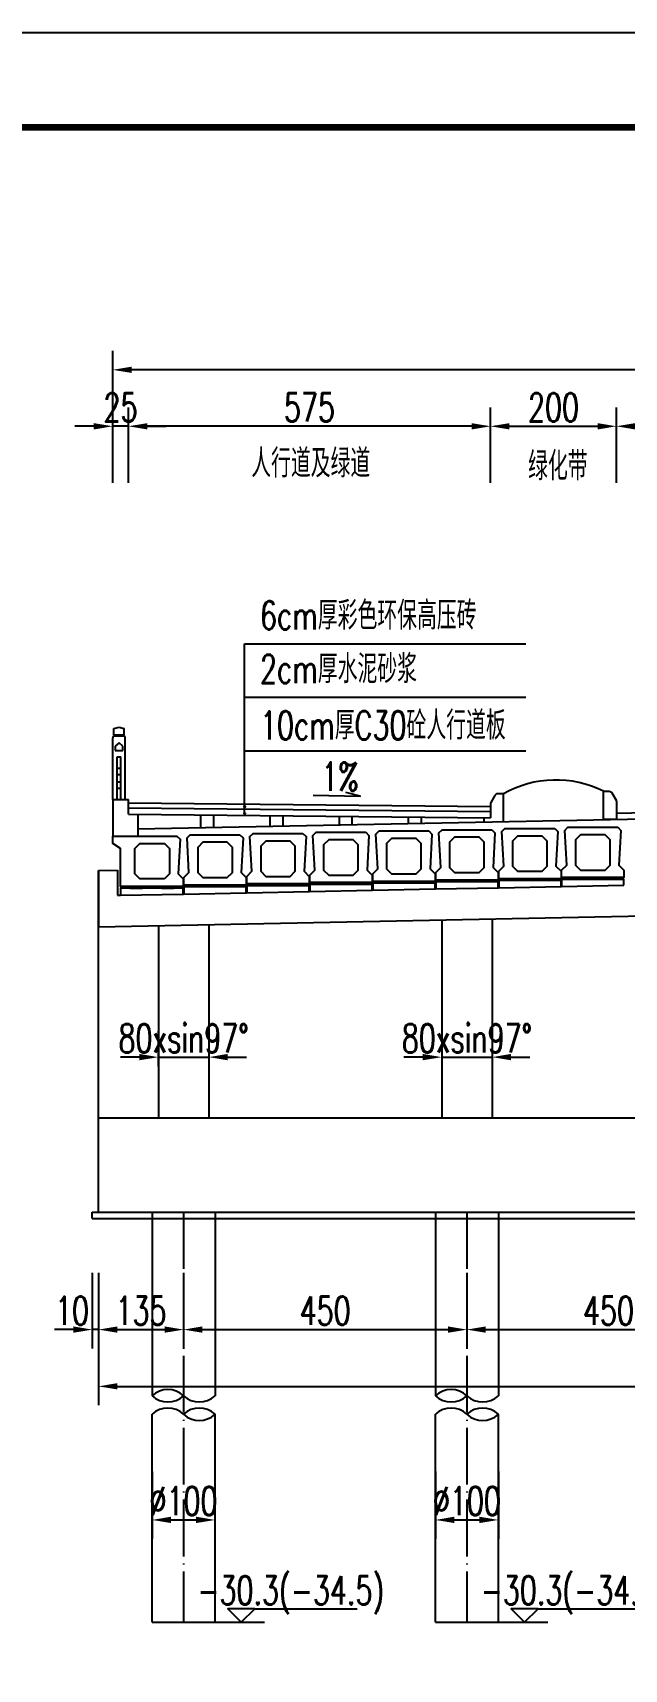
# Model space of a CAD drawing. Header units: millimetres. Extents: x -51 to 12129, y -1309 to -715.
# Drawn here: x 186.8 to 249.5, y -887.8 to -714.7 of the extents above; entities that cross this region are included whole.
import ezdxf
from ezdxf.enums import TextEntityAlignment as Align

# ---------------------------------------------------------------- set-up
doc = ezdxf.new("R2010")
doc.units = ezdxf.units.MM
doc.header["$LTSCALE"] = 0.25
doc.linetypes.add('ACAD_ISO04W100', pattern=[30, 24, -3, 0, -3])
for name, color, linetype in [('YOLLOW', 7, 'Continuous'), ('中心线', 3, 'ACAD_ISO04W100'), ('图框', 7, 'Continuous'), ('尺寸标注', 2, 'Continuous'), ('文字', 7, 'Continuous'), ('文字字符', 7, 'Continuous'), ('标注', 4, 'Continuous'), ('次轮廓线', 7, 'Continuous'), ('轮廓线', 1, 'Continuous')]:
    doc.layers.add(name, color=color, linetype=linetype)
doc.styles.get("Standard").update_dxf_attribs({"font": 'simplex1.shx', "width": 0.7, "bigfont": 'hztxt.shx'})
doc.dimstyles.new('比例1：150', dxfattribs={"dimtxt": 3, "dimasz": 2, "dimexe": 2, "dimexo": 1, "dimgap": 0.5, "dimtad": 1, "dimlfac": 15, "dimzin": 13, "dimdsep": 46, "dimtxsty": 'Standard', "dimcen": -0.09, "dimclrd": 256, "dimclre": 256, "dimclrt": 7, "dimaunit": 1, "dimadec": 0, "dimazin": 2, "dimtfac": 0.0005, "dimtix": 1, "dimtmove": 2, "dimatfit": 3, "dimfxl": 0, "dimtolj": 1, "dimtzin": 13, "dimarcsym": 0})
doc.dimstyles.new('比例1：50', dxfattribs={"dimscale": 0, "dimtxt": 3, "dimasz": 2, "dimexe": 1, "dimexo": 1, "dimgap": 0.5, "dimtad": 1, "dimdec": 1, "dimlfac": 5, "dimzin": 13, "dimdsep": 46, "dimtxsty": 'Standard', "dimcen": -1, "dimclrd": 256, "dimclre": 256, "dimclrt": 7, "dimaunit": 1, "dimadec": 3, "dimazin": 0, "dimtfac": 0.0005, "dimtdec": 1, "dimtix": 1, "dimtmove": 2, "dimatfit": 3, "dimfxl": 0, "dimtolj": 1, "dimtzin": 13, "dimarcsym": 0})

# ---------------------------------------------------------------- blocks, each defined once
blk = doc.blocks.new('*D1177')
at = {"layer": 'Defpoints', "color": 0}
for p in [(195.29, -756.28), (195.29, -777.22), (196.96, -777.22)]:
    blk.add_point(p, dxfattribs=at)
at = {"layer": '标注', "lineweight": -2}
for p, q in [((195.29, -762.28), (195.29, -754.28)), ((196.96, -762.28), (196.96, -754.28)), ((193.29, -756.28), (191.29, -756.28)), ((196.96, -756.28), (195.29, -756.28)), ((198.96, -756.28), (200.96, -756.28))]:
    blk.add_line(p, q, dxfattribs=at)
at = {"layer": '标注'}
for points in [[(193.29, -755.95), (193.29, -756.62), (195.29, -756.28)], [(198.96, -755.95), (198.96, -756.62), (196.96, -756.28)]]:
    blk.add_solid(points, dxfattribs=at)
at = {"layer": '标注', "color": 7, "insert": (196.12, -754.28), "char_height": 3, "attachment_point": 5}
blk.add_mtext('\\A1;25', dxfattribs=at)
blk = doc.blocks.new('*D1178')
at = {"layer": 'Defpoints', "color": 0}
for p in [(196.96, -756.28), (235.29, -776.32), (196.96, -777.22)]:
    blk.add_point(p, dxfattribs=at)
at = {"layer": '标注', "lineweight": -2}
for p, q in [((196.96, -762.28), (196.96, -754.28)), ((235.29, -762.28), (235.29, -754.28)), ((233.29, -756.28), (198.96, -756.28))]:
    blk.add_line(p, q, dxfattribs=at)
at = {"layer": '标注'}
for points in [[(198.96, -755.95), (198.96, -756.62), (196.96, -756.28)], [(233.29, -755.95), (233.29, -756.62), (235.29, -756.28)]]:
    blk.add_solid(points, dxfattribs=at)
at = {"layer": '标注', "color": 7, "insert": (216.12, -754.28), "char_height": 3, "attachment_point": 5}
blk.add_mtext('\\A1;575', dxfattribs=at)
blk = doc.blocks.new('*D1179')
at = {"layer": 'Defpoints', "color": 0}
for p in [(248.62, -756.28), (235.29, -775.72), (248.62, -775.72)]:
    blk.add_point(p, dxfattribs=at)
at = {"layer": '标注', "lineweight": -2}
for p, q in [((235.29, -762.28), (235.29, -754.28)), ((248.62, -762.28), (248.62, -754.28)), ((237.29, -756.28), (246.62, -756.28))]:
    blk.add_line(p, q, dxfattribs=at)
at = {"layer": '标注'}
for points in [[(237.29, -755.95), (237.29, -756.62), (235.29, -756.28)], [(246.62, -755.95), (246.62, -756.62), (248.62, -756.28)]]:
    blk.add_solid(points, dxfattribs=at)
at = {"layer": '标注', "color": 7, "insert": (241.96, -754.28), "char_height": 3, "attachment_point": 5}
blk.add_mtext('\\A1;200', dxfattribs=at)
blk = doc.blocks.new('*D1180')
at = {"layer": 'Defpoints', "color": 0}
for p in [(326.96, -756.28), (248.62, -775.75), (326.96, -775.54)]:
    blk.add_point(p, dxfattribs=at)
at = {"layer": '标注', "lineweight": -2}
for p, q in [((248.62, -762.28), (248.62, -754.28)), ((326.96, -762.28), (326.96, -754.28)), ((250.62, -756.28), (324.96, -756.28))]:
    blk.add_line(p, q, dxfattribs=at)
at = {"layer": '标注'}
for points in [[(250.62, -755.95), (250.62, -756.62), (248.62, -756.28)], [(324.96, -755.95), (324.96, -756.62), (326.96, -756.28)]]:
    blk.add_solid(points, dxfattribs=at)
at = {"layer": '标注', "color": 7, "insert": (287.79, -754.28), "char_height": 3, "attachment_point": 5}
blk.add_mtext('\\A1;1175', dxfattribs=at)
blk = doc.blocks.new('*D1182')
at = {"layer": 'Defpoints', "color": 0}
for p in [(195.29, -750.31), (330.29, -773.25), (195.29, -775.9)]:
    blk.add_point(p, dxfattribs=at)
at = {"layer": '标注', "lineweight": -2}
for p, q in [((195.29, -756.31), (195.29, -748.31)), ((330.29, -756.31), (330.29, -748.31)), ((328.29, -750.31), (197.29, -750.31))]:
    blk.add_line(p, q, dxfattribs=at)
at = {"layer": '标注'}
for points in [[(197.29, -749.98), (197.29, -750.64), (195.29, -750.31)], [(328.29, -749.98), (328.29, -750.64), (330.29, -750.31)]]:
    blk.add_solid(points, dxfattribs=at)
at = {"layer": '标注', "color": 7, "insert": (262.79, -748.31), "char_height": 3, "attachment_point": 5}
blk.add_mtext('\\A1;2025', dxfattribs=at)
blk = doc.blocks.new('*D1247')
at = {"layer": 'Defpoints', "color": 0}
for p in [(193.79, -836.22), (202.79, -839.41), (202.79, -851.83)]:
    blk.add_point(p, dxfattribs=at)
at = {"layer": '标注', "lineweight": -2}
for p, q in [((193.79, -845.83), (193.79, -853.83)), ((202.79, -845.83), (202.79, -853.83)), ((195.79, -851.83), (200.79, -851.83))]:
    blk.add_line(p, q, dxfattribs=at)
at = {"layer": '标注'}
for points in [[(195.79, -851.49), (195.79, -852.16), (193.79, -851.83)], [(200.79, -851.49), (200.79, -852.16), (202.79, -851.83)]]:
    blk.add_solid(points, dxfattribs=at)
at = {"layer": '标注', "color": 7, "insert": (198.29, -849.83), "char_height": 3, "attachment_point": 5}
blk.add_mtext('\\A1;135', dxfattribs=at)
blk = doc.blocks.new('*D1183')
at = {"layer": 'Defpoints', "color": 0}
for p in [(193.79, -841.41), (331.79, -841.41), (331.79, -857.83)]:
    blk.add_point(p, dxfattribs=at)
at = {"layer": '标注', "lineweight": -2}
for p, q in [((193.79, -851.83), (193.79, -859.83)), ((331.79, -851.83), (331.79, -859.83)), ((195.79, -857.83), (329.79, -857.83))]:
    blk.add_line(p, q, dxfattribs=at)
at = {"layer": '标注'}
for points in [[(195.79, -857.49), (195.79, -858.16), (193.79, -857.83)], [(329.79, -857.49), (329.79, -858.16), (331.79, -857.83)]]:
    blk.add_solid(points, dxfattribs=at)
at = {"layer": '标注', "color": 7, "insert": (262.79, -855.83), "char_height": 3, "attachment_point": 5}
blk.add_mtext('\\A1;2070', dxfattribs=at)
blk = doc.blocks.new('*D1248')
at = {"layer": 'Defpoints', "color": 0}
for p in [(202.79, -839.41), (232.79, -839.41), (232.79, -851.83)]:
    blk.add_point(p, dxfattribs=at)
at = {"layer": '标注', "lineweight": -2}
for p, q in [((202.79, -845.83), (202.79, -853.83)), ((232.79, -845.83), (232.79, -853.83)), ((204.79, -851.83), (230.79, -851.83))]:
    blk.add_line(p, q, dxfattribs=at)
at = {"layer": '标注'}
for points in [[(204.79, -851.49), (204.79, -852.16), (202.79, -851.83)], [(230.79, -851.49), (230.79, -852.16), (232.79, -851.83)]]:
    blk.add_solid(points, dxfattribs=at)
at = {"layer": '标注', "color": 7, "insert": (217.79, -849.83), "char_height": 3, "attachment_point": 5}
blk.add_mtext('\\A1;450', dxfattribs=at)
blk = doc.blocks.new('*D1249')
at = {"layer": 'Defpoints', "color": 0}
for p in [(232.79, -839.41), (262.79, -839.41), (262.79, -851.83)]:
    blk.add_point(p, dxfattribs=at)
at = {"layer": '标注', "lineweight": -2}
for p, q in [((232.79, -845.83), (232.79, -853.83)), ((262.79, -845.83), (262.79, -853.83)), ((234.79, -851.83), (260.79, -851.83))]:
    blk.add_line(p, q, dxfattribs=at)
at = {"layer": '标注'}
for points in [[(234.79, -851.49), (234.79, -852.16), (232.79, -851.83)], [(260.79, -851.49), (260.79, -852.16), (262.79, -851.83)]]:
    blk.add_solid(points, dxfattribs=at)
at = {"layer": '标注', "color": 7, "insert": (247.79, -849.83), "char_height": 3, "attachment_point": 5}
blk.add_mtext('\\A1;450', dxfattribs=at)
blk = doc.blocks.new('*D1253')
at = {"layer": 'Defpoints', "color": 0}
for p in [(193.12, -839.41), (193.79, -839.41), (193.12, -851.83)]:
    blk.add_point(p, dxfattribs=at)
at = {"layer": '标注', "lineweight": -2}
for p, q in [((193.12, -845.83), (193.12, -853.83)), ((193.79, -845.83), (193.79, -853.83)), ((191.12, -851.83), (189.12, -851.83)), ((193.79, -851.83), (193.12, -851.83)), ((195.79, -851.83), (197.79, -851.83))]:
    blk.add_line(p, q, dxfattribs=at)
at = {"layer": '标注'}
for points in [[(191.12, -851.49), (191.12, -852.16), (193.12, -851.83)], [(195.79, -851.49), (195.79, -852.16), (193.79, -851.83)]]:
    blk.add_solid(points, dxfattribs=at)
at = {"layer": '标注', "color": 7, "insert": (190.98, -849.83), "char_height": 3, "attachment_point": 5}
blk.add_mtext('\\A1;10', dxfattribs=at)
blk = doc.blocks.new('*D1210')
at = {"layer": 'Defpoints', "color": 0}
for p in [(199.46, -865.84), (206.12, -865.84), (206.12, -871.96)]:
    blk.add_point(p, dxfattribs=at)
at = {"layer": '标注', "lineweight": -2}
for p, q in [((199.46, -866.84), (199.46, -873.96)), ((206.12, -866.84), (206.12, -873.96)), ((201.46, -871.96), (204.12, -871.96))]:
    blk.add_line(p, q, dxfattribs=at)
at = {"layer": '标注'}
for points in [[(201.46, -871.62), (201.46, -872.29), (199.46, -871.96)], [(204.12, -871.62), (204.12, -872.29), (206.12, -871.96)]]:
    blk.add_solid(points, dxfattribs=at)
at = {"layer": '标注', "color": 7, "insert": (202.79, -869.96), "char_height": 3, "attachment_point": 5}
blk.add_mtext('\\A1;%%C100', dxfattribs=at)
blk = doc.blocks.new('*D1211')
at = {"layer": 'Defpoints', "color": 0}
for p in [(229.46, -865.84), (236.12, -865.84), (236.12, -871.96)]:
    blk.add_point(p, dxfattribs=at)
at = {"layer": '标注', "lineweight": -2}
for p, q in [((229.46, -866.84), (229.46, -873.96)), ((236.12, -866.84), (236.12, -873.96)), ((231.46, -871.96), (234.12, -871.96))]:
    blk.add_line(p, q, dxfattribs=at)
at = {"layer": '标注'}
for points in [[(231.46, -871.62), (231.46, -872.29), (229.46, -871.96)], [(234.12, -871.62), (234.12, -872.29), (236.12, -871.96)]]:
    blk.add_solid(points, dxfattribs=at)
at = {"layer": '标注', "color": 7, "insert": (232.79, -869.96), "char_height": 3, "attachment_point": 5}
blk.add_mtext('\\A1;%%C100', dxfattribs=at)
blk = doc.blocks.new('*D1261')
at = {"layer": 'Defpoints', "color": 0}
for p in [(200.12, -819.27), (205.46, -819.23), (205.46, -823.01)]:
    blk.add_point(p, dxfattribs=at)
at = {"layer": '标注', "lineweight": -2}
for p, q in [((200.12, -820.27), (200.12, -824.01)), ((205.46, -820.23), (205.46, -824.01)), ((198.12, -823.01), (196.12, -823.01)), ((200.12, -823.01), (205.46, -823.01)), ((207.46, -823.01), (209.46, -823.01))]:
    blk.add_line(p, q, dxfattribs=at)
at = {"layer": '标注'}
for points in [[(198.12, -822.67), (198.12, -823.34), (200.12, -823.01)], [(207.46, -822.67), (207.46, -823.34), (205.46, -823.01)]]:
    blk.add_solid(points, dxfattribs=at)
at = {"layer": '标注', "color": 7, "insert": (202.79, -821.01), "char_height": 3, "attachment_point": 5}
blk.add_mtext('\\A1;80xsin97%%D', dxfattribs=at)
blk = doc.blocks.new('*D2510')
at = {"layer": 'Defpoints', "color": 0}
for p in [(230.12, -819.27), (235.46, -819.23), (235.46, -823.01)]:
    blk.add_point(p, dxfattribs=at)
at = {"layer": '标注', "lineweight": -2}
for p, q in [((230.12, -820.27), (230.12, -824.01)), ((235.46, -820.23), (235.46, -824.01)), ((228.12, -823.01), (226.12, -823.01)), ((230.12, -823.01), (235.46, -823.01)), ((237.46, -823.01), (239.46, -823.01))]:
    blk.add_line(p, q, dxfattribs=at)
at = {"layer": '标注'}
for points in [[(228.12, -822.67), (228.12, -823.34), (230.12, -823.01)], [(237.46, -822.67), (237.46, -823.34), (235.46, -823.01)]]:
    blk.add_solid(points, dxfattribs=at)
at = {"layer": '标注', "color": 7, "insert": (232.79, -821.01), "char_height": 3, "attachment_point": 5}
blk.add_mtext('\\A1;80xsin97%%D', dxfattribs=at)
blk = doc.blocks.new('123')
at = {"layer": '图框', "color": 2}
blk.add_lwpolyline([(369.33, -1011.65), (369.33, -714.65), (-50.67, -714.65), (-50.67, -1011.65)], close=True, dxfattribs=at)

msp = doc.modelspace()

# ---------------------------------------------------------------- linework, layer by layer
for p, q in [((210.3204, -881.36323), (221.18509, -881.36323)), ((240.3204, -881.36323), (251.18509, -881.36323))]:
    msp.add_line(p, q)
at = {"const_width": 0.7}
msp.add_lwpolyline([(359.33091, -724.65472), (-20.66909, -724.65472), (-20.66909, -1001.65472), (359.33091, -1001.65472), (359.33091, -724.65472)], dxfattribs=at)
at = {"color": 7}
msp.add_lwpolyline([(216.51888, -795.31231), (221.48409, -795.41162), (219.9683, -795.02241)], dxfattribs=at)
msp.add_arc((242.20612, -804.94874), 11.25723, 63.3231514, 119.5502007)
at = {"layer": 'YOLLOW', "color": 0}
msp.add_line((209.26116, -797.23943), (209.26116, -779.27573), dxfattribs=at)
at = {"layer": '中心线'}
for p, q in [((202.79055, -839.41084), (202.79055, -882.77744)), ((232.79055, -839.41084), (232.79055, -882.77744))]:
    msp.add_line(p, q, dxfattribs=at)
at = {"layer": '尺寸标注', "color": 7, "linetype": 'Continuous'}
for p, q in [((209.26116, -779.27573), (239.04773, -779.27573)), ((209.26116, -784.93757), (239.04773, -784.93757)), ((209.26116, -790.5994), (239.04773, -790.5994))]:
    msp.add_line(p, q, dxfattribs=at)
at = {"layer": '尺寸标注', "color": 1, "linetype": 'Continuous'}
for centre in [(209.26116, -796.51871), (209.26116, -797.23943)]:
    msp.add_circle(centre, 0.06338, dxfattribs=at)
at = {"layer": '标注'}
for p, q in [((206.12388, -882.77744), (211.37334, -882.77744)), ((236.12388, -882.77744), (241.37334, -882.77744))]:
    msp.add_line(p, q, dxfattribs=at)
for centre, start, end in [((201.12388, -860.61189), 47.0529015, 132.9470985), ((231.12388, -860.61189), 47.0529015, 132.9470985), ((201.12388, -857.03071), 227.0529015, 312.9470985), ((201.12388, -862.5779), 47.0529015, 132.9470985), ((204.45721, -857.03071), 227.0529015, 312.9470985), ((204.45721, -862.5779), 47.0529015, 132.9470985), ((231.12388, -857.03071), 227.0529015, 312.9470985), ((231.12388, -862.5779), 47.0529015, 132.9470985), ((234.45721, -857.03071), 227.0529015, 312.9470985), ((234.45721, -862.5779), 47.0529015, 132.9470985), ((204.45721, -858.99672), 227.0529015, 312.9470985), ((234.45721, -858.99672), 227.0529015, 312.9470985)]:
    msp.add_arc(centre, 2.44622, start, end, dxfattribs=at)
at = {"layer": '次轮廓线'}
for points in [[(202.42392, -799.95393), (202.22391, -803.6206), (202.75725, -804.15393), (202.75725, -804.95393), (196.12392, -804.95393), (196.12392, -800.95393), (195.29059, -800.4206), (195.29059, -799.6206), (202.09058, -799.6206)], [(208.75725, -799.48727), (209.09058, -799.8206), (208.89058, -803.48726), (209.42391, -804.0206), (209.42391, -804.82059), (202.82392, -804.8206), (202.82392, -804.0206), (203.35725, -803.48727), (203.15725, -799.8206), (203.49057, -799.48727)], [(215.42391, -799.35393), (215.75724, -799.68727), (215.55724, -803.35393), (216.09058, -803.88727), (216.09058, -804.68726), (209.49058, -804.68727), (209.49058, -803.88727), (210.02391, -803.35393), (209.82391, -799.68727), (210.15724, -799.35393)], [(222.09057, -799.2206), (222.4239, -799.55393), (222.2239, -803.22059), (222.75724, -803.75394), (222.75724, -804.55393), (216.15724, -804.55393), (216.15724, -803.75394), (216.69058, -803.2206), (216.49058, -799.55393), (216.8239, -799.2206)], [(228.75723, -799.08727), (229.09057, -799.4206), (228.89057, -803.08726), (229.4239, -803.6206), (229.4239, -804.42059), (222.8239, -804.4206), (222.8239, -803.6206), (223.35724, -803.08727), (223.15724, -799.4206), (223.49056, -799.08727)], [(235.4239, -798.95393), (235.75723, -799.28727), (235.55723, -802.95393), (236.09056, -803.48727), (236.09056, -804.28726), (229.49057, -804.28727), (229.49057, -803.48727), (230.0239, -802.95393), (229.8239, -799.28727), (230.15722, -798.95393)], [(242.09056, -798.8206), (242.42389, -799.15393), (242.22389, -802.8206), (242.75723, -803.35394), (242.75723, -804.15393), (236.15723, -804.15393), (236.15723, -803.35394), (236.69057, -802.8206), (236.49056, -799.15393), (236.82389, -798.8206)], [(248.75722, -798.68727), (249.09056, -799.0206), (248.89055, -802.68726), (249.42389, -803.2206), (249.42389, -804.0206), (242.82389, -804.0206), (242.82389, -803.2206), (243.35723, -802.68727), (243.15723, -799.0206), (243.49055, -798.68727)], [(210.3204, -881.36323), (207.49198, -881.36323), (208.90619, -882.77744)], [(240.3204, -881.36323), (237.49198, -881.36323), (238.90619, -882.77744)]]:
    msp.add_lwpolyline(points, close=True, dxfattribs=at)
for points in [[(238.15723, -803.35394), (240.75723, -803.35394), (241.29056, -802.8206), (241.29056, -800.15393), (240.75723, -799.6206), (238.15723, -799.6206), (237.62389, -800.15394), (237.62389, -802.8206), (238.15723, -803.35394)], [(244.82389, -803.2206), (247.42389, -803.2206), (247.95722, -802.68727), (247.95722, -800.0206), (247.42389, -799.48726), (244.82389, -799.48727), (244.29056, -800.02061), (244.29056, -802.68727), (244.82389, -803.2206)], [(200.75725, -804.15393), (198.15725, -804.15393), (197.62392, -803.6206), (197.62392, -800.95393), (198.15725, -800.42059), (200.75725, -800.4206), (201.29059, -800.95393), (201.29058, -803.6206), (200.75725, -804.15393)], [(204.82392, -804.0206), (207.42391, -804.0206), (207.95725, -803.48727), (207.95725, -800.8206), (207.42391, -800.28726), (204.82392, -800.28727), (204.29058, -800.8206), (204.29058, -803.48727), (204.82392, -804.0206)], [(211.49058, -803.88727), (214.09058, -803.88727), (214.62391, -803.35393), (214.62391, -800.68727), (214.09058, -800.15393), (211.49058, -800.15394), (210.95724, -800.68727), (210.95724, -803.35393), (211.49058, -803.88727)], [(218.15724, -803.75394), (220.75724, -803.75394), (221.29057, -803.2206), (221.29057, -800.55393), (220.75724, -800.0206), (218.15724, -800.0206), (217.62391, -800.55394), (217.62391, -803.2206), (218.15724, -803.75394)], [(224.8239, -803.6206), (227.4239, -803.6206), (227.95724, -803.08727), (227.95724, -800.4206), (227.4239, -799.88726), (224.8239, -799.88727), (224.29057, -800.42061), (224.29057, -803.08727), (224.8239, -803.6206)], [(231.49057, -803.48727), (234.09056, -803.48727), (234.6239, -802.95393), (234.6239, -800.28727), (234.09056, -799.75393), (231.49057, -799.75394), (230.95723, -800.28727), (230.95723, -802.95393), (231.49057, -803.48727)]]:
    msp.add_lwpolyline(points, dxfattribs=at)
at = {"layer": '轮廓线'}
for p, q in [((195.29032, -795.77215), (195.29032, -789.23881)), ((195.42365, -788.23881), (195.95699, -788.10548)), ((195.42365, -788.90548), (195.42365, -788.23881)), ((195.42365, -788.90548), (195.49032, -788.90548)), ((195.49032, -789.03881), (195.49032, -788.90548)), ((195.49032, -788.90548), (196.42365, -788.90548)), ((195.49032, -789.03881), (196.42365, -789.03881)), ((195.95699, -788.10548), (196.49032, -788.23881)), ((196.42365, -789.03881), (196.42365, -788.90548)), ((196.42365, -788.90548), (196.49032, -788.90548)), ((196.49032, -788.90548), (196.49032, -788.23881)), ((196.62365, -795.77215), (196.62365, -789.23881)), ((195.95699, -789.77215), (195.55699, -790.10548)), ((195.55699, -790.10548), (195.55699, -790.57215)), ((195.55699, -790.57215), (196.35699, -790.57215)), ((196.35699, -790.10548), (195.95699, -789.77215)), ((196.35699, -790.57215), (196.35699, -790.10548)), ((195.75699, -791.23881), (196.15699, -791.23881)), ((195.75699, -795.77215), (195.75699, -791.23881)), ((195.75699, -792.43881), (196.15699, -792.43881)), ((196.15699, -795.77215), (196.15699, -791.23881)), ((195.75699, -793.10548), (196.15699, -793.10548)), ((195.75699, -793.90548), (196.15699, -793.90548)), ((195.29032, -795.77215), (196.95725, -795.77215)), ((195.29032, -795.77215), (195.29032, -799.6206)), ((195.75699, -794.57215), (196.15699, -794.57215)), ((196.95725, -797.30554), (196.95725, -795.77215)), ((196.95725, -796.10548), (235.29584, -796.48886)), ((235.29051, -796.24382), (235.29051, -797.68887)), ((235.76232, -795.3246), (235.33395, -796.07927)), ((236.65421, -795.15581), (236.05221, -795.15581)), ((236.65421, -798.15581), (236.65421, -795.15581)), ((326.95717, -795.66028), (248.62384, -797.22301)), ((196.95725, -796.63884), (235.29051, -797.02217)), ((196.95725, -797.30554), (235.29051, -797.68887)), ((326.95717, -796.32708), (197.95725, -798.9006)), ((197.95725, -797.31554), (197.95725, -799.6206)), ((204.62392, -798.7676), (204.62392, -797.38221)), ((205.95725, -797.39554), (205.95725, -798.741)), ((211.95725, -798.6213), (211.95725, -797.45554)), ((213.29059, -797.46887), (213.29059, -798.5947)), ((219.29059, -798.475), (219.29059, -797.52887)), ((220.62392, -797.54221), (220.62392, -798.4484)), ((226.62392, -798.32871), (226.62392, -797.60221)), ((227.95725, -797.61554), (227.95725, -798.30211)), ((234.62384, -798.16911), (234.62384, -797.6822)), ((193.79059, -803.26748), (195.78974, -803.2276)), ((193.79059, -803.26748), (193.79059, -809.26748)), ((193.79059, -839.41084), (193.79059, -803.26748)), ((195.78974, -803.2276), (195.79059, -805.88693)), ((331.79051, -806.51442), (193.79059, -809.26748)), ((195.79059, -805.89358), (196.12392, -805.88693)), ((200.12395, -809.12783), (200.12395, -829.41084)), ((205.45715, -809.04803), (205.45715, -829.41084)), ((230.12395, -808.52934), (230.12395, -829.41084)), ((235.45715, -808.44954), (235.45715, -829.41084)), ((193.79059, -829.41084), (331.79051, -829.41084)), ((193.12392, -839.41084), (332.45717, -839.41084)), ((193.12392, -840.07751), (193.12392, -839.41084)), ((199.45721, -839.41084), (199.45721, -858.8213)), ((206.12388, -839.41084), (206.12388, -858.8213)), ((229.45721, -839.41084), (229.45721, -858.8213)), ((236.12388, -839.41084), (236.12388, -858.8213)), ((193.12392, -840.07751), (332.45717, -840.07751)), ((199.45721, -882.77744), (199.45721, -860.78731)), ((206.12388, -882.77744), (206.12388, -860.78731)), ((229.45721, -882.77744), (229.45721, -860.78731)), ((236.12388, -882.77744), (236.12388, -860.78731)), ((199.45721, -882.77744), (206.12388, -882.77744)), ((229.45721, -882.77744), (236.12388, -882.77744))]:
    msp.add_line(p, q, dxfattribs=at)
msp.add_lwpolyline([(248.62384, -797.88981), (247.26014, -797.88981), (247.26014, -794.88981), (247.86214, -794.88981, -0.269914508), (248.15203, -795.0586), (248.5804, -795.81328, -0.129788417), (248.62384, -795.97782)], format="xyb", close=True, dxfattribs=at)
for points in [[(203.79058, -804.8206), (205.12391, -804.8206), (205.12391, -805.00727), (203.79058, -805.00727)], [(207.12391, -804.8206), (208.45725, -804.8206), (208.45725, -805.00726), (207.12391, -805.00726)], [(216.09058, -805.48793), (216.09058, -804.87393), (209.49058, -804.87393), (209.49058, -805.61993)], [(210.45724, -804.68727), (211.79058, -804.68727), (211.79058, -804.87393), (210.45724, -804.87393)], [(213.79058, -804.68726), (215.12391, -804.68726), (215.12391, -804.87393), (213.79058, -804.87393)], [(222.75724, -805.3546), (222.75724, -804.7406), (216.15724, -804.7406), (216.15724, -805.4866)], [(217.12391, -804.55393), (218.45724, -804.55393), (218.45724, -804.7406), (217.12391, -804.7406)], [(220.45724, -804.55393), (221.79057, -804.55393), (221.79057, -804.7406), (220.45724, -804.7406)], [(229.4239, -805.22127), (229.4239, -804.60727), (222.8239, -804.60727), (222.8239, -805.35327)], [(223.79057, -804.4206), (225.1239, -804.4206), (225.1239, -804.60727), (223.79057, -804.60727)], [(227.1239, -804.4206), (228.45724, -804.4206), (228.45724, -804.60726), (227.1239, -804.60726)], [(236.09056, -805.08793), (236.09056, -804.47393), (229.49057, -804.47393), (229.49057, -805.21993)], [(230.45723, -804.28727), (231.79057, -804.28727), (231.79057, -804.47393), (230.45723, -804.47393)], [(233.79057, -804.28726), (235.1239, -804.28726), (235.1239, -804.47393), (233.79057, -804.47393)], [(242.75723, -804.9546), (242.75723, -804.3406), (236.15723, -804.3406), (236.15723, -805.0866)], [(237.12389, -804.15393), (238.45723, -804.15393), (238.45723, -804.3406), (237.12389, -804.3406)], [(240.45723, -804.15393), (241.79056, -804.15393), (241.79056, -804.3406), (240.45723, -804.3406)], [(249.42389, -804.82127), (249.42389, -804.20727), (242.82389, -804.20727), (242.82389, -804.95327)], [(243.79056, -804.0206), (245.12389, -804.0206), (245.12389, -804.20727), (243.79056, -804.20727)], [(247.12389, -804.0206), (248.45722, -804.0206), (248.45722, -804.20726), (247.12389, -804.20726)], [(198.44058, -804.95393), (197.10725, -804.95393), (197.10725, -805.1406), (198.44058, -805.1406)], [(201.77392, -804.95393), (200.44058, -804.95393), (200.44058, -805.1406), (201.77392, -805.1406)], [(209.42391, -805.62127), (209.42391, -805.00727), (202.82392, -805.00727), (202.82392, -805.75327)]]:
    msp.add_lwpolyline(points, close=True, dxfattribs=at)
msp.add_lwpolyline([(202.75725, -805.7546), (202.75725, -805.1406), (196.12392, -805.1406), (196.12392, -805.88693), (202.75725, -805.75427)], dxfattribs=at)
for centre, radius, start, end in [((195.49032, -789.23881), 0.2, 90, 180), ((196.42365, -789.23881), 0.2, 0, 90), ((235.62384, -796.24382), 0.33333, 150.4200381, 180), ((236.05221, -795.48914), 0.33333, 90, 150.4200381)]:
    msp.add_arc(centre, radius, start, end, dxfattribs=at)

# ---------------------------------------------------------------- block references
at = {"layer": '标注'}
msp.add_blockref('123', (0, 0), dxfattribs=at)

# ---------------------------------------------------------------- texts
at = {"layer": '尺寸标注', "color": 7, "linetype": 'Continuous', "width": 0.7}
for s, p in [('6cm厚彩色环保高压砖', (210.89024, -777.79137)), ('2cm厚水泥砂浆', (210.89024, -783.45321)), ('10cm厚C30砼人行道板', (210.89024, -789.41855))]:
    msp.add_text(s, height=3, dxfattribs=at).set_placement(p)
at = {"layer": '文字', "width": 0.7}
msp.add_text('1%', height=3, dxfattribs=at).set_placement((217.37126, -794.84157))
for p in [(214.1552, -879.41073), (244.1552, -879.41073)]:
    msp.add_text('-30.3(-34.5)', height=3, dxfattribs=at).set_placement(p, align=Align.MIDDLE_CENTER)
at = {"layer": '文字字符', "width": 0.7}
for s, p in [('人行道及绿道', (209.95591, -761.69897)), ('绿化带', (239.27543, -761.99367))]:
    msp.add_text(s, height=3, dxfattribs=at).set_placement(p)

# ---------------------------------------------------------------- dimensions: what is measured, and where the dimension line sits
at = {"layer": '标注'}
for base, p1, p2, picture, middle in [((195.29032, -750.31121), (330.29024, -773.25354), (195.29032, -775.90383), '*D1182', (262.79028, -748.31121)), ((195.29059, -756.28454), (196.95725, -777.22049), (195.29059, -777.22049), '*D1177', (196.12392, -754.28454)), ((196.95725, -756.28454), (235.29051, -776.31852), (196.95725, -777.22049), '*D1178', (216.12388, -754.28454)), ((248.62384, -756.28454), (235.29051, -775.72312), (248.62384, -775.72312), '*D1179', (241.95717, -754.28454)), ((326.95717, -756.28454), (248.62384, -775.74632), (326.95717, -775.54357), '*D1180', (287.79051, -754.28454)), ((202.79055, -851.82611), (193.79059, -836.22277), (202.79055, -839.41084), '*D1247', (198.29057, -849.82611)), ((232.79055, -851.82611), (202.79055, -839.41084), (232.79055, -839.41084), '*D1248', (217.79055, -849.82611)), ((262.79055, -851.82611), (232.79055, -839.41084), (262.79055, -839.41084), '*D1249', (247.79055, -849.82611)), ((331.79051, -857.82611), (193.79059, -841.41084), (331.79051, -841.41084), '*D1183', (262.79055, -855.82611))]:
    dim = msp.add_linear_dim(base=base, p1=p1, p2=p2, dimstyle='比例1：150', dxfattribs=at)
    dim.commit()
    dim.dimension.update_dxf_attribs({"geometry": picture, "text_midpoint": middle})
for base, p1, p2, picture, middle in [((205.45715, -823.00813), (200.12395, -819.26934), (205.45715, -819.22944), '*D1261', (202.79055, -821.00813)), ((235.45715, -823.00813), (230.12395, -819.26934), (235.45715, -819.22944), '*D2510', (232.79055, -821.00813))]:
    dim = msp.add_linear_dim(base=base, p1=p1, p2=p2, text='80xsin97%%D', dimstyle='比例1：50', override={"dimscale": 1}, dxfattribs=at)
    dim.commit()
    dim.dimension.update_dxf_attribs({"geometry": picture, "text_midpoint": middle})
dim = msp.add_linear_dim(base=(193.12392, -851.82611), p1=(193.79059, -839.41084), p2=(193.12392, -839.41084), dimstyle='比例1：150', dxfattribs=at)
dim.commit()
dim.dimension.update_dxf_attribs({"geometry": '*D1253', "text_midpoint": (190.98398, -849.82611), "dimtype": 160})
for base, p1, p2, picture, middle in [((206.12388, -871.9573), (199.45721, -865.8352), (206.12388, -865.8352), '*D1210', (202.79055, -869.9573)), ((236.12388, -871.9573), (229.45721, -865.8352), (236.12388, -865.8352), '*D1211', (232.79055, -869.9573))]:
    dim = msp.add_linear_dim(base=base, p1=p1, p2=p2, text='%%C100', dimstyle='比例1：150', dxfattribs=at)
    dim.commit()
    dim.dimension.update_dxf_attribs({"geometry": picture, "text_midpoint": middle})

doc.saveas('drawing.dxf')
